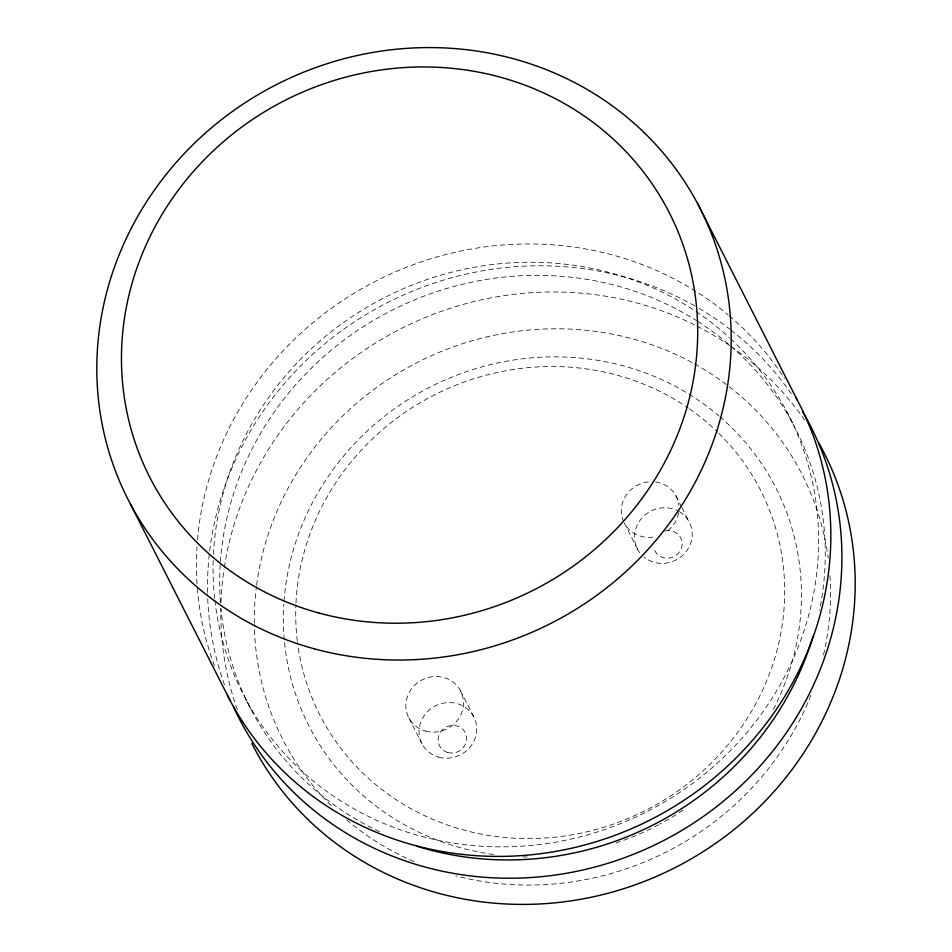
<?xml version="1.0" encoding="UTF-8"?>
<svg xmlns="http://www.w3.org/2000/svg" width="952" height="952" viewBox="0 0 952 952"><rect width="100%" height="100%" fill="white"/><g stroke="black" fill="none" stroke-linecap="round" stroke-linejoin="round"><path stroke-width="0.71" stroke-dasharray="4.76 3.57" d="M786.483 411.038L793.123 424.128M675.944 495.849L681.227 506.274M681.882 507.571L689.153 521.898M637.602 549.245L624.393 523.183A29.179 27.489 -26.9 0 0 655.987 536.488M460.447 690.64L473.668 716.689M408.896 717.986L422.117 744.036M245.223 698.066L251.863 711.156M237.322 709.657A320.919 302.331 -26.9 0 1 220.816 608.28M220.971 602.366A320.919 302.331 -26.9 0 1 224.065 568.88M224.291 567.428A320.919 302.331 -26.9 0 1 695.757 325.501M697.066 326.167A320.919 302.331 -26.9 0 1 729.898 345.731M731.124 346.576A320.919 302.331 -26.9 0 1 805.606 421.546M224.541 684.857A320.919 302.331 -26.9 0 1 207.584 593.965M207.56 592.477A320.919 302.331 -26.9 0 1 369.638 312.375A320.919 302.331 -26.9 0 1 695.353 306.235M699.113 308.412A320.919 302.331 -26.9 0 1 729.863 329.178M731.041 330.094A320.919 302.331 -26.9 0 1 792.326 395.366M729.125 386.643A291.502 274.604 -26.9 0 1 828.157 557.979M829.942 575.71A291.502 274.604 -26.9 0 1 823.194 656.202M810.89 695.269A291.502 274.604 -26.9 0 1 455.865 875.935M414.049 861.608A291.502 274.604 -26.9 0 1 346.457 819.684M331.213 805.701A291.502 274.604 -26.9 0 1 254.339 624.738M254.315 623.262A291.502 274.604 -26.9 0 1 256.409 586.646M256.6 585.194A291.502 274.604 -26.9 0 1 693.258 363.2M694.532 363.902A291.502 274.604 -26.9 0 1 727.947 385.738M719.914 416.75A262.074 246.889 -26.9 0 1 772.465 711.037M682.87 810.271A262.074 246.889 -26.9 0 1 659.891 824.075M658.582 824.777A262.074 246.889 -26.9 0 1 621.751 841.009M620.335 841.508A262.074 246.889 -26.9 0 1 616.087 842.96M527.253 856.978A262.074 246.889 -26.9 0 1 522.886 856.895M493.636 854.491A262.074 246.889 -26.9 0 1 284.434 641.434M284.303 639.946A262.074 246.889 -26.9 0 1 283.827 604.318M284.017 601.438A262.074 246.889 -26.9 0 1 447.333 378.991A262.074 246.889 -26.9 0 1 718.784 415.786M730.779 346.052A306.342 288.587 -26.9 0 1 819.565 610.268M379.527 831.655A306.342 288.587 -26.9 0 1 221.007 608.649M220.495 602.783A306.342 288.587 -26.9 0 1 220.221 564.596M220.412 561.692A306.342 288.587 -26.9 0 1 392.141 310.173A306.342 288.587 -26.9 0 1 696.483 320.598M697.721 321.383A306.342 288.587 -26.9 0 1 729.672 345.088M730.696 338.829A306.342 288.587 -26.9 0 1 646.146 812.044A306.342 288.587 -26.9 0 1 214.819 599.938M214.664 598.487A306.342 288.587 -26.9 0 1 213.189 560.276M213.415 554.421A306.342 288.587 -26.9 0 1 385.512 297.072A306.342 288.587 -26.9 0 1 694.782 310.697M696.007 311.518A306.342 288.587 -26.9 0 1 729.613 337.841M214.486 665.805A320.919 302.331 -26.9 0 1 197.147 585.516M197.052 584.028A320.919 302.331 -26.9 0 1 196.969 546.995M197.504 539.772A320.919 302.331 -26.9 0 1 397.995 270.737A320.919 302.331 -26.9 0 1 728.066 314.826M729.196 315.778A320.919 302.331 -26.9 0 1 784.519 378.444M718.831 433.279A247.353 233.026 -26.9 0 1 643.683 811.342A247.353 233.026 -26.9 0 1 297.548 642.624M297.357 641.172A247.353 233.026 -26.9 0 1 295.905 604.472M295.977 603.009A247.353 233.026 -26.9 0 1 436.718 393.771A247.353 233.026 -26.9 0 1 688.26 408.051M689.462 408.896A247.353 233.026 -26.9 0 1 717.796 432.267M655.595 481.962A29.179 27.489 -26.9 0 1 678.859 505.452M678.621 512.712A29.179 27.489 -26.9 0 1 665.293 532.489M623.75 521.91A29.179 27.489 -26.9 0 1 650.609 481.7M679.24 511.605A29.179 27.489 -26.9 0 1 686.142 551.577A29.179 27.489 -26.9 0 1 643.945 557.015M639.946 552.862A29.179 27.489 -26.9 0 1 642.076 517.828A29.179 27.489 -26.9 0 1 677.955 510.903M664.996 531.061A14.458 13.625 -26.9 0 1 681.87 540.998A14.458 13.625 -26.9 0 1 670.755 557.801A14.458 13.625 -26.9 0 1 653.881 547.864M425.592 731.124A29.179 27.489 -26.9 0 0 462.91 697.388A29.179 27.489 -26.9 0 0 415.512 684.428A29.179 27.489 -26.9 0 0 425.592 731.124M438.801 757.173A29.179 27.489 -26.9 0 0 476.131 723.437A29.179 27.489 -26.9 0 0 428.721 710.478A29.179 27.489 -26.9 0 0 438.801 757.173M447.88 752.52A14.458 13.625 -26.9 0 0 466.385 735.789A14.458 13.625 -26.9 0 0 442.882 729.363A14.458 13.625 -26.9 0 0 447.88 752.52"/><path stroke-width="1.43" d="M697.53 203.466L797.157 399.84M130.483 504.155L230.122 700.529M818.72 442.74A320.919 302.331 -26.9 0 1 680.24 864.963A320.919 302.331 -26.9 0 1 251.792 743.381M802.536 411.502A320.919 302.331 -26.9 0 1 664.21 840.223A320.919 302.331 -26.9 0 1 233.43 706.67M813.032 636.329A306.342 288.587 -26.9 0 1 417.143 846.268M795.777 397.281A320.919 302.331 -26.9 0 1 654.524 817.685A320.919 302.331 -26.9 0 1 227.433 695.376M314.124 648.764A320.919 302.331 -26.9 0 0 724.686 277.639A320.919 302.331 -26.9 0 0 203.228 135.029A320.919 302.331 -26.9 0 0 314.124 648.764M318.849 612.993A291.502 274.604 -26.9 0 0 691.771 275.89A291.502 274.604 -26.9 0 0 218.127 146.37A291.502 274.604 -26.9 0 0 318.849 612.993"/></g></svg>
